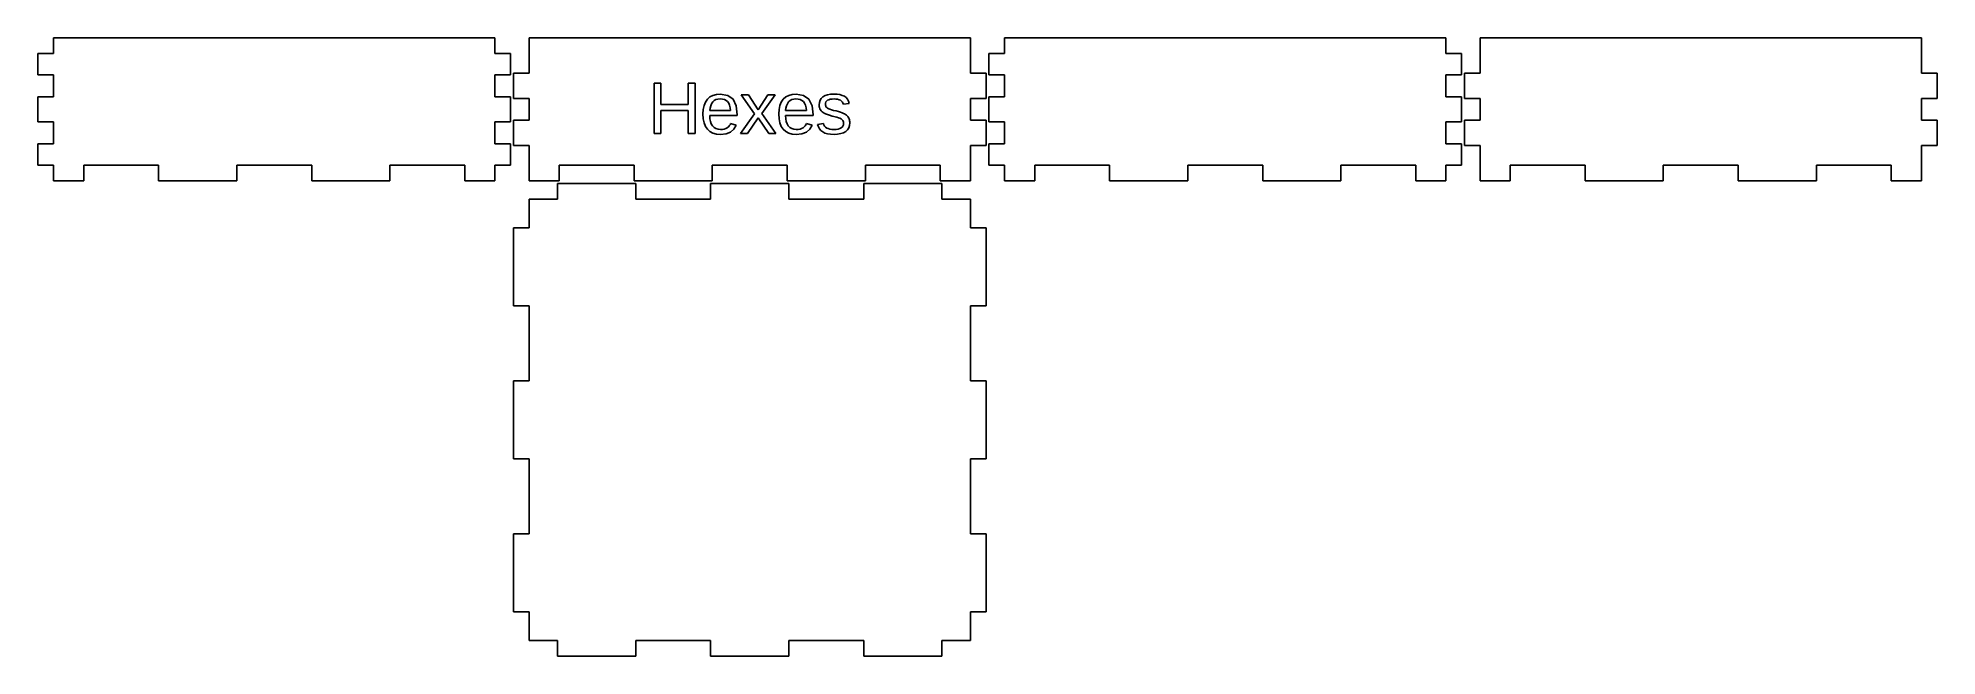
# Model space of a CAD drawing. Header units: metres. Extents: x -121 to 202, y -145 to -40.
import ezdxf

# ---------------------------------------------------------------- set-up
doc = ezdxf.new("R2010")
doc.units = ezdxf.units.M

msp = doc.modelspace()

# ---------------------------------------------------------------- linework, layer by layer
for p, q in [((-43.285, -40.125), (-118.215, -40.125)), ((-118.215, -40.125), (-118.215, -42.785)), ((-43.285, -42.785), (-43.285, -40.125)), ((37.465, -40.125), (-37.465, -40.125)), ((-37.465, -40.125), (-37.465, -46.11)), ((37.465, -46.11), (37.465, -40.125)), ((118.215, -40.125), (43.285, -40.125)), ((43.285, -40.125), (43.285, -42.785)), ((118.215, -42.785), (118.215, -40.125)), ((198.965, -40.125), (124.035, -40.125)), ((124.035, -40.125), (124.035, -46.11)), ((198.965, -46.11), (198.965, -40.125)), ((-118.215, -42.785), (-120.875, -42.785)), ((-120.875, -42.785), (-120.875, -46.39)), ((-40.625, -42.785), (-43.285, -42.785)), ((-40.625, -46.39), (-40.625, -42.785)), ((43.285, -42.785), (40.625, -42.785)), ((40.625, -42.785), (40.625, -46.39)), ((120.875, -42.785), (118.215, -42.785)), ((120.875, -46.39), (120.875, -42.785)), ((-120.875, -46.39), (-118.215, -46.39)), ((-118.215, -46.39), (-118.215, -50.11)), ((-43.285, -50.11), (-43.285, -46.39)), ((-43.285, -46.39), (-40.625, -46.39)), ((-37.465, -46.11), (-40.125, -46.11)), ((-40.125, -46.11), (-40.125, -50.39)), ((-16.2479, -56.375), (-16.2479, -47.799)), ((-16.2479, -47.799), (-15.0839, -47.799)), ((-15.0839, -47.799), (-15.0839, -51.447)), ((-10.4319, -51.447), (-10.4319, -47.799)), ((-10.4319, -47.799), (-9.26794, -47.799)), ((-9.26794, -47.799), (-9.26794, -56.375)), ((40.125, -46.11), (37.465, -46.11)), ((40.125, -50.39), (40.125, -46.11)), ((40.625, -46.39), (43.285, -46.39)), ((43.285, -46.39), (43.285, -50.11)), ((118.215, -50.11), (118.215, -46.39)), ((118.215, -46.39), (120.875, -46.39)), ((124.035, -46.11), (121.375, -46.11)), ((121.375, -46.11), (121.375, -50.39)), ((201.625, -46.11), (198.965, -46.11)), ((201.625, -50.39), (201.625, -46.11)), ((-118.215, -50.11), (-120.875, -50.11)), ((-120.875, -50.11), (-120.875, -54.39)), ((-40.625, -50.11), (-43.285, -50.11)), ((-40.625, -54.39), (-40.625, -50.11)), ((-40.125, -50.39), (-37.465, -50.39)), ((-37.465, -50.39), (-37.465, -54.11)), ((-15.0839, -51.447), (-10.4319, -51.447)), ((-7.89561, -52.2661), (-7.75293, -51.5915)), ((-7.75293, -51.5915), (-7.51512, -51.0121)), ((-7.51512, -51.0121), (-7.18219, -50.528)), ((-7.18219, -50.528), (-6.76044, -50.1461)), ((-6.76044, -50.1461), (-6.25719, -49.8733)), ((-6.485, -51.2926), (-6.63643, -51.6353)), ((-6.28018, -51), (-6.485, -51.2926)), ((-6.02806, -50.7659), (-6.28018, -51)), ((-6.25719, -49.8733), (-5.67244, -49.7096)), ((-5.73468, -50.5988), (-6.02806, -50.7659)), ((-5.40005, -50.4984), (-5.73468, -50.5988)), ((-5.67244, -49.7096), (-5.00618, -49.655)), ((-5.02419, -50.465), (-5.40005, -50.4984)), ((-4.63911, -50.495), (-5.02419, -50.465)), ((-5.00618, -49.655), (-3.73962, -49.8744)), ((-4.30194, -50.585), (-4.63911, -50.495)), ((-4.01262, -50.735), (-4.30194, -50.585)), ((-3.77118, -50.945), (-4.01262, -50.735)), ((-3.57475, -51.2204), (-3.77118, -50.945)), ((-3.73962, -49.8744), (-2.83493, -50.5325)), ((-3.42143, -51.5665), (-3.57475, -51.2204)), ((-3.31125, -51.9834), (-3.42143, -51.5665)), ((-2.83493, -50.5325), (-2.29211, -51.6294)), ((0.80913, -52.988), (-1.44186, -49.783)), ((-1.44186, -49.783), (-0.22887, -49.783)), ((-0.22887, -49.783), (1.43112, -52.348)), ((1.43112, -52.348), (3.07812, -49.783)), ((4.30312, -49.783), (2.05212, -52.976)), ((3.07812, -49.783), (4.30312, -49.783)), ((4.97644, -52.2661), (5.11913, -51.5915)), ((5.11913, -51.5915), (5.35693, -51.0121)), ((5.35693, -51.0121), (5.68987, -50.528)), ((5.68987, -50.528), (6.11162, -50.1461)), ((6.11162, -50.1461), (6.61487, -49.8733)), ((6.38705, -51.2926), (6.23563, -51.6353)), ((6.59187, -51), (6.38705, -51.2926)), ((6.84399, -50.7659), (6.59187, -51)), ((6.61487, -49.8733), (7.19962, -49.7096)), ((7.13737, -50.5988), (6.84399, -50.7659)), ((7.472, -50.4984), (7.13737, -50.5988)), ((7.19962, -49.7096), (7.86588, -49.655)), ((7.84787, -50.465), (7.472, -50.4984)), ((8.23294, -50.495), (7.84787, -50.465)), ((7.86588, -49.655), (9.13243, -49.8744)), ((8.57011, -50.585), (8.23294, -50.495)), ((8.85944, -50.735), (8.57011, -50.585)), ((9.10088, -50.945), (8.85944, -50.735)), ((9.2973, -51.2204), (9.10088, -50.945)), ((9.13243, -49.8744), (10.0371, -50.5325)), ((9.45062, -51.5665), (9.2973, -51.2204)), ((9.56081, -51.9834), (9.45062, -51.5665)), ((10.0371, -50.5325), (10.5799, -51.6294)), ((11.7912, -51.509), (11.8316, -51.083)), ((11.8054, -51.7444), (11.7912, -51.509)), ((11.8316, -51.083), (11.9527, -50.711)), ((11.9527, -50.711), (12.1546, -50.393)), ((12.1546, -50.393), (12.4372, -50.129)), ((12.4372, -50.129), (12.7972, -49.9216)), ((12.7972, -49.9216), (13.2312, -49.7735)), ((12.8804, -51.1831), (12.8582, -51.399)), ((12.8582, -51.399), (12.8674, -51.5339)), ((12.8674, -51.5339), (12.8949, -51.6565)), ((12.9472, -50.9965), (12.8804, -51.1831)), ((13.0584, -50.8391), (12.9472, -50.9965)), ((13.2142, -50.711), (13.0584, -50.8391)), ((13.4173, -50.6117), (13.2142, -50.711)), ((13.2312, -49.7735), (13.7392, -49.6846)), ((13.6694, -50.5408), (13.4173, -50.6117)), ((13.9707, -50.4982), (13.6694, -50.5408)), ((13.7392, -49.6846), (14.3212, -49.655)), ((14.3212, -50.484), (13.9707, -50.4982)), ((14.3212, -49.655), (14.8411, -49.679)), ((14.6421, -50.4987), (14.3212, -50.484)), ((14.9287, -50.5428), (14.6421, -50.4987)), ((14.8411, -49.679), (15.3047, -49.751)), ((15.1811, -50.6162), (14.9287, -50.5428)), ((15.3992, -50.719), (15.1811, -50.6162)), ((15.3047, -49.751), (15.7121, -49.871)), ((15.5813, -50.8488), (15.3992, -50.719)), ((15.7244, -51.0043), (15.5813, -50.8488)), ((15.7121, -49.871), (16.0632, -50.039)), ((15.8288, -51.1853), (15.7244, -51.0043)), ((15.8942, -51.392), (15.8288, -51.1853)), ((16.8812, -51.27), (15.8942, -51.392)), ((16.0632, -50.039), (16.3566, -50.2599)), ((16.3566, -50.2599), (16.5907, -50.5388)), ((16.5907, -50.5388), (16.7656, -50.8754)), ((16.7656, -50.8754), (16.8812, -51.27)), ((37.465, -54.11), (37.465, -50.39)), ((37.465, -50.39), (40.125, -50.39)), ((43.285, -50.11), (40.625, -50.11)), ((40.625, -50.11), (40.625, -54.39)), ((120.875, -50.11), (118.215, -50.11)), ((120.875, -54.39), (120.875, -50.11)), ((121.375, -50.39), (124.035, -50.39)), ((124.035, -50.39), (124.035, -54.11)), ((198.965, -54.11), (198.965, -50.39)), ((198.965, -50.39), (201.625, -50.39)), ((-120.875, -54.39), (-118.215, -54.39)), ((-118.215, -54.39), (-118.215, -58.11)), ((-43.285, -58.11), (-43.285, -54.39)), ((-43.285, -54.39), (-40.625, -54.39)), ((-37.465, -54.11), (-40.125, -54.11)), ((-40.125, -54.11), (-40.125, -58.39)), ((-10.4319, -52.422), (-15.0839, -52.422)), ((-15.0839, -52.422), (-15.0839, -56.375)), ((-10.4319, -56.375), (-10.4319, -52.422)), ((-7.94318, -53.036), (-7.89561, -52.2661)), ((-7.89561, -53.8435), (-7.94318, -53.036)), ((-7.75293, -54.545), (-7.89561, -53.8435)), ((-7.51512, -55.1405), (-7.75293, -54.545)), ((-2.11119, -53.312), (-6.79118, -53.312)), ((-6.79118, -53.312), (-6.76205, -53.8471)), ((-6.7345, -52.0281), (-6.77919, -52.471)), ((-6.77919, -52.471), (-3.24419, -52.471)), ((-6.76205, -53.8471), (-6.67468, -54.3175)), ((-6.63643, -51.6353), (-6.7345, -52.0281)), ((-6.67468, -54.3175), (-6.52905, -54.7231)), ((-6.52905, -54.7231), (-6.32518, -55.064)), ((-3.34294, -54.8613), (-3.25018, -54.647)), ((-3.24419, -52.471), (-3.31125, -51.9834)), ((-3.25018, -54.647), (-2.28719, -54.924)), ((-2.29211, -51.6294), (-2.11119, -53.165)), ((-2.11119, -53.165), (-2.11119, -53.312)), ((-1.55186, -56.375), (0.80913, -52.988)), ((1.43112, -53.67), (-0.36986, -56.375)), ((3.21912, -56.375), (1.43112, -53.67)), ((2.05212, -52.976), (4.44412, -56.375)), ((4.92888, -53.036), (4.97644, -52.2661)), ((4.97644, -53.8435), (4.92888, -53.036)), ((5.11913, -54.545), (4.97644, -53.8435)), ((5.35693, -55.1405), (5.11913, -54.545)), ((10.7609, -53.312), (6.08087, -53.312)), ((6.08087, -53.312), (6.11, -53.8471)), ((6.13756, -52.0281), (6.09286, -52.471)), ((6.09286, -52.471), (9.62787, -52.471)), ((6.11, -53.8471), (6.19737, -54.3175)), ((6.23563, -51.6353), (6.13756, -52.0281)), ((6.19737, -54.3175), (6.343, -54.7231)), ((6.343, -54.7231), (6.54688, -55.064)), ((9.52911, -54.8613), (9.62187, -54.647)), ((9.62787, -52.471), (9.56081, -51.9834)), ((9.62187, -54.647), (10.5849, -54.924)), ((10.5799, -51.6294), (10.7609, -53.165)), ((10.7609, -53.165), (10.7609, -53.312)), ((11.5282, -54.833), (12.4972, -54.644)), ((11.8479, -51.9608), (11.8054, -51.7444)), ((11.9189, -52.1579), (11.8479, -51.9608)), ((12.0182, -52.336), (11.9189, -52.1579)), ((12.1426, -52.4977), (12.0182, -52.336)), ((12.2889, -52.647), (12.1426, -52.4977)), ((12.4571, -52.7837), (12.2889, -52.647)), ((12.6472, -52.908), (12.4571, -52.7837)), ((12.4972, -54.644), (12.5865, -54.8913)), ((12.8825, -53.0261), (12.6472, -52.908)), ((13.1864, -53.1455), (12.8825, -53.0261)), ((12.8949, -51.6565), (12.9409, -51.7669)), ((12.9409, -51.7669), (13.0052, -51.865)), ((13.0052, -51.865), (13.0875, -51.9531)), ((13.0875, -51.9531), (13.1874, -52.0345)), ((13.559, -53.2661), (13.1864, -53.1455)), ((13.1874, -52.0345), (13.305, -52.1091)), ((13.305, -52.1091), (13.4402, -52.177)), ((13.4402, -52.177), (13.6245, -52.2471)), ((14.0002, -53.388), (13.559, -53.2661)), ((13.6245, -52.2471), (13.8884, -52.3295)), ((13.8884, -52.3295), (14.232, -52.4241)), ((14.7912, -53.596), (14.0002, -53.388)), ((14.232, -52.4241), (14.6552, -52.531)), ((14.6552, -52.531), (15.063, -52.6389)), ((15.071, -53.6809), (14.7912, -53.596)), ((15.063, -52.6389), (15.4094, -52.7427)), ((15.3094, -53.7765), (15.071, -53.6809)), ((15.5065, -53.8829), (15.3094, -53.7765)), ((15.4094, -52.7427), (15.6945, -52.8424)), ((15.6622, -54), (15.5065, -53.8829)), ((15.7803, -54.1312), (15.6622, -54)), ((15.6945, -52.8424), (15.9182, -52.938)), ((15.8647, -54.281), (15.7803, -54.1312)), ((15.9153, -54.4492), (15.8647, -54.281)), ((15.9078, -54.8779), (15.9322, -54.636)), ((15.9322, -54.636), (15.9153, -54.4492)), ((15.9182, -52.938), (16.1015, -53.034)), ((16.1015, -53.034), (16.2644, -53.135)), ((16.2644, -53.135), (16.407, -53.241)), ((16.407, -53.241), (16.5292, -53.352)), ((16.5292, -53.352), (16.6348, -53.4694)), ((16.6348, -53.4694), (16.7277, -53.5957)), ((16.7277, -53.5957), (16.8078, -53.7309)), ((16.8078, -53.7309), (16.8752, -53.875)), ((16.8752, -53.875), (16.929, -54.0282)), ((16.929, -54.0282), (16.9674, -54.192)), ((16.9982, -54.551), (16.9539, -54.9922)), ((16.9674, -54.192), (16.9905, -54.3662)), ((16.9905, -54.3662), (16.9982, -54.551)), ((40.125, -54.11), (37.465, -54.11)), ((40.125, -58.39), (40.125, -54.11)), ((40.625, -54.39), (43.285, -54.39)), ((43.285, -54.39), (43.285, -58.11)), ((118.215, -58.11), (118.215, -54.39)), ((118.215, -54.39), (120.875, -54.39)), ((124.035, -54.11), (121.375, -54.11)), ((121.375, -54.11), (121.375, -58.39)), ((201.625, -54.11), (198.965, -54.11)), ((201.625, -58.39), (201.625, -54.11)), ((-15.0839, -56.375), (-16.2479, -56.375)), ((-9.26794, -56.375), (-10.4319, -56.375)), ((-7.18219, -55.63), (-7.51512, -55.1405)), ((-6.75775, -56.0119), (-7.18219, -55.63)), ((-6.24643, -56.2847), (-6.75775, -56.0119)), ((-6.32518, -55.064), (-6.06531, -55.3335)), ((-5.64824, -56.4484), (-6.24643, -56.2847)), ((-6.06531, -55.3335), (-5.75168, -55.526)), ((-5.75168, -55.526), (-5.38431, -55.6415)), ((-4.96318, -56.503), (-5.64824, -56.4484)), ((-5.38431, -55.6415), (-4.96318, -55.68)), ((-4.96318, -55.68), (-4.62674, -55.6617)), ((-4.01331, -56.4043), (-4.96318, -56.503)), ((-4.62674, -55.6617), (-4.32544, -55.607)), ((-4.32544, -55.607), (-4.05925, -55.5157)), ((-4.05925, -55.5157), (-3.82819, -55.388)), ((-3.25069, -56.1082), (-4.01331, -56.4043)), ((-3.82819, -55.388), (-3.63193, -55.2318)), ((-3.63193, -55.2318), (-3.47018, -55.0562)), ((-3.47018, -55.0562), (-3.34294, -54.8613)), ((-2.67531, -55.6148), (-3.25069, -56.1082)), ((-2.28719, -54.924), (-2.67531, -55.6148)), ((-0.36986, -56.375), (-1.55186, -56.375)), ((4.44412, -56.375), (3.21912, -56.375)), ((5.68987, -55.63), (5.35693, -55.1405)), ((6.1143, -56.0119), (5.68987, -55.63)), ((6.62563, -56.2847), (6.1143, -56.0119)), ((6.54688, -55.064), (6.80675, -55.3335)), ((7.22382, -56.4484), (6.62563, -56.2847)), ((6.80675, -55.3335), (7.12038, -55.526)), ((7.12038, -55.526), (7.48775, -55.6415)), ((7.90887, -56.503), (7.22382, -56.4484)), ((7.48775, -55.6415), (7.90887, -55.68)), ((7.90887, -55.68), (8.24532, -55.6617)), ((8.85875, -56.4043), (7.90887, -56.503)), ((8.24532, -55.6617), (8.54662, -55.607)), ((8.54662, -55.607), (8.81281, -55.5157)), ((8.81281, -55.5157), (9.04387, -55.388)), ((9.62137, -56.1082), (8.85875, -56.4043)), ((9.04387, -55.388), (9.24013, -55.2318)), ((9.24013, -55.2318), (9.40187, -55.0562)), ((9.40187, -55.0562), (9.52911, -54.8613)), ((10.1967, -55.6148), (9.62137, -56.1082)), ((10.5849, -54.924), (10.1967, -55.6148)), ((11.6585, -55.2342), (11.5282, -54.833)), ((11.8474, -55.5787), (11.6585, -55.2342)), ((12.095, -55.8667), (11.8474, -55.5787)), ((12.4012, -56.098), (12.095, -55.8667)), ((12.7721, -56.2752), (12.4012, -56.098)), ((12.5865, -54.8913), (12.7134, -55.1032)), ((12.7134, -55.1032), (12.878, -55.2798)), ((13.2137, -56.4017), (12.7721, -56.2752)), ((12.878, -55.2798), (13.0802, -55.421)), ((13.0802, -55.421), (13.3232, -55.5291)), ((13.7261, -56.4777), (13.2137, -56.4017)), ((13.3232, -55.5291), (13.6092, -55.6062)), ((13.6092, -55.6062), (13.9382, -55.6526)), ((14.3092, -56.503), (13.7261, -56.4777)), ((13.9382, -55.6526), (14.3102, -55.668)), ((14.9108, -56.4712), (14.3092, -56.503)), ((14.3102, -55.668), (14.7029, -55.6519)), ((14.7029, -55.6519), (15.0392, -55.6035)), ((15.4414, -56.376), (14.9108, -56.4712)), ((15.0392, -55.6035), (15.3189, -55.5229)), ((15.3189, -55.5229), (15.5422, -55.41)), ((15.9013, -56.2172), (15.4414, -56.376)), ((15.5422, -55.41), (15.7128, -55.2649)), ((15.7128, -55.2649), (15.8347, -55.0875)), ((15.8347, -55.0875), (15.9078, -54.8779)), ((16.2902, -55.995), (15.9013, -56.2172)), ((16.5999, -55.7142), (16.2902, -55.995)), ((16.8212, -55.38), (16.5999, -55.7142)), ((16.9539, -54.9922), (16.8212, -55.38)), ((-118.215, -58.11), (-120.875, -58.11)), ((-120.875, -58.11), (-120.875, -61.715)), ((-40.625, -58.11), (-43.285, -58.11)), ((-40.625, -61.715), (-40.625, -58.11)), ((-40.125, -58.39), (-37.465, -58.39)), ((-37.465, -58.39), (-37.465, -64.375)), ((37.465, -64.375), (37.465, -58.39)), ((37.465, -58.39), (40.125, -58.39)), ((43.285, -58.11), (40.625, -58.11)), ((40.625, -58.11), (40.625, -61.715)), ((120.875, -58.11), (118.215, -58.11)), ((120.875, -61.715), (120.875, -58.11)), ((121.375, -58.39), (124.035, -58.39)), ((124.035, -58.39), (124.035, -64.375)), ((198.965, -64.375), (198.965, -58.39)), ((198.965, -58.39), (201.625, -58.39)), ((-120.875, -61.715), (-118.215, -61.715)), ((-118.215, -61.715), (-118.215, -64.375)), ((-118.215, -64.375), (-113.11, -64.375)), ((-113.11, -61.715), (-100.39, -61.715)), ((-113.11, -64.375), (-113.11, -61.715)), ((-100.39, -61.715), (-100.39, -64.375)), ((-100.39, -64.375), (-87.11, -64.375)), ((-87.11, -64.375), (-87.11, -61.715)), ((-87.11, -61.715), (-74.39, -61.715)), ((-74.39, -61.715), (-74.39, -64.375)), ((-74.39, -64.375), (-61.11, -64.375)), ((-61.11, -64.375), (-61.11, -61.715)), ((-61.11, -61.715), (-48.39, -61.715)), ((-48.39, -61.715), (-48.39, -64.375)), ((-48.39, -64.375), (-43.285, -64.375)), ((-43.285, -64.375), (-43.285, -61.715)), ((-43.285, -61.715), (-40.625, -61.715)), ((-37.465, -64.375), (-32.36, -64.375)), ((-32.36, -61.715), (-19.64, -61.715)), ((-32.36, -64.375), (-32.36, -61.715)), ((-19.64, -61.715), (-19.64, -64.375)), ((-19.64, -64.375), (-6.35999, -64.375)), ((-6.35999, -64.375), (-6.35999, -61.715)), ((-6.35999, -61.715), (6.35999, -61.715)), ((6.35999, -61.715), (6.35999, -64.375)), ((6.35999, -64.375), (19.64, -64.375)), ((19.64, -64.375), (19.64, -61.715)), ((19.64, -61.715), (32.36, -61.715)), ((32.36, -61.715), (32.36, -64.375)), ((32.36, -64.375), (37.465, -64.375)), ((40.625, -61.715), (43.285, -61.715)), ((43.285, -61.715), (43.285, -64.375)), ((43.285, -64.375), (48.39, -64.375)), ((48.39, -61.715), (61.11, -61.715)), ((48.39, -64.375), (48.39, -61.715)), ((61.11, -61.715), (61.11, -64.375)), ((61.11, -64.375), (74.39, -64.375)), ((74.39, -64.375), (74.39, -61.715)), ((74.39, -61.715), (87.11, -61.715)), ((87.11, -61.715), (87.11, -64.375)), ((87.11, -64.375), (100.39, -64.375)), ((100.39, -64.375), (100.39, -61.715)), ((100.39, -61.715), (113.11, -61.715)), ((113.11, -61.715), (113.11, -64.375)), ((113.11, -64.375), (118.215, -64.375)), ((118.215, -64.375), (118.215, -61.715)), ((118.215, -61.715), (120.875, -61.715)), ((124.035, -64.375), (129.14, -64.375)), ((129.14, -61.715), (141.86, -61.715)), ((129.14, -64.375), (129.14, -61.715)), ((141.86, -61.715), (141.86, -64.375)), ((141.86, -64.375), (155.14, -64.375)), ((155.14, -64.375), (155.14, -61.715)), ((155.14, -61.715), (167.86, -61.715)), ((167.86, -61.715), (167.86, -64.375)), ((167.86, -64.375), (181.14, -64.375)), ((181.14, -64.375), (181.14, -61.715)), ((181.14, -61.715), (193.86, -61.715)), ((193.86, -61.715), (193.86, -64.375)), ((193.86, -64.375), (198.965, -64.375)), ((-32.64, -67.535), (-37.465, -67.535)), ((-37.465, -67.535), (-37.465, -72.36)), ((-19.36, -64.875), (-32.64, -64.875)), ((-32.64, -64.875), (-32.64, -67.535)), ((-19.36, -67.535), (-19.36, -64.875)), ((-6.64, -67.535), (-19.36, -67.535)), ((6.64, -64.875), (-6.64, -64.875)), ((-6.64, -64.875), (-6.64, -67.535)), ((6.64, -67.535), (6.64, -64.875)), ((19.36, -67.535), (6.64, -67.535)), ((32.64, -64.875), (19.36, -64.875)), ((19.36, -64.875), (19.36, -67.535)), ((32.64, -67.535), (32.64, -64.875)), ((37.465, -67.535), (32.64, -67.535)), ((37.465, -72.36), (37.465, -67.535)), ((-37.465, -72.36), (-40.125, -72.36)), ((-40.125, -72.36), (-40.125, -85.64)), ((40.125, -72.36), (37.465, -72.36)), ((40.125, -85.64), (40.125, -72.36)), ((-40.125, -85.64), (-37.465, -85.64)), ((-37.465, -85.64), (-37.465, -98.36)), ((37.465, -98.36), (37.465, -85.64)), ((37.465, -85.64), (40.125, -85.64)), ((-37.465, -98.36), (-40.125, -98.36)), ((-40.125, -98.36), (-40.125, -111.64)), ((40.125, -98.36), (37.465, -98.36)), ((40.125, -111.64), (40.125, -98.36)), ((-40.125, -111.64), (-37.465, -111.64)), ((-37.465, -111.64), (-37.465, -124.36)), ((37.465, -124.36), (37.465, -111.64)), ((37.465, -111.64), (40.125, -111.64)), ((-37.465, -124.36), (-40.125, -124.36)), ((-40.125, -124.36), (-40.125, -137.64)), ((40.125, -124.36), (37.465, -124.36)), ((40.125, -137.64), (40.125, -124.36)), ((-40.125, -137.64), (-37.465, -137.64)), ((-37.465, -137.64), (-37.465, -142.465)), ((37.465, -142.465), (37.465, -137.64)), ((37.465, -137.64), (40.125, -137.64)), ((-37.465, -142.465), (-32.64, -142.465)), ((-32.64, -142.465), (-32.64, -145.125)), ((-32.64, -145.125), (-19.36, -145.125)), ((-19.36, -142.465), (-6.64, -142.465)), ((-19.36, -145.125), (-19.36, -142.465)), ((-6.64, -142.465), (-6.64, -145.125)), ((-6.64, -145.125), (6.63998, -145.125)), ((6.63998, -145.125), (6.63998, -142.465)), ((6.63998, -142.465), (19.36, -142.465)), ((19.36, -142.465), (19.36, -145.125)), ((19.36, -145.125), (32.64, -145.125)), ((32.64, -145.125), (32.64, -142.465)), ((32.64, -142.465), (37.465, -142.465))]:
    msp.add_line(p, q)

doc.saveas('drawing.dxf')
